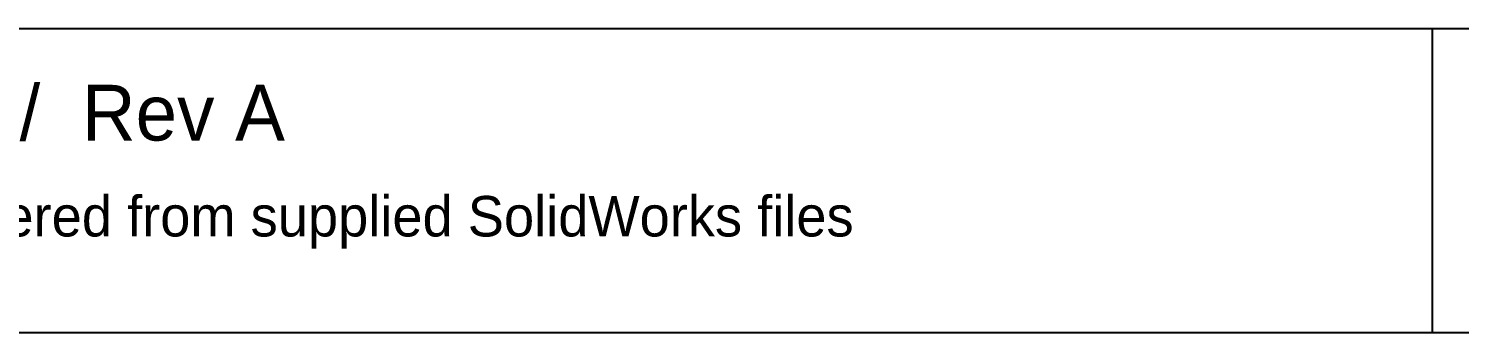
# Model space of a CAD drawing. Header units: millimetres. Extents: x 8 to 862, y 8 to 289.
# Drawn here: x 191.2 to 285.8, y 7.8 to 27.9 of the extents above; entities that cross this region are included whole.
import ezdxf

# ---------------------------------------------------------------- set-up
doc = ezdxf.new("R2010")
doc.units = ezdxf.units.MM
doc.layers.add('BORDER', color=7, linetype='Continuous')
doc.layers.add('NOTES', color=7, linetype='Continuous')

msp = doc.modelspace()

# ---------------------------------------------------------------- linework, layer by layer
at = {"layer": 'BORDER'}
for p, q in [((7.761, 27.869), (412.239, 27.869)), ((283.986, 7.761), (283.986, 27.869)), ((7.761, 7.761), (412.239, 7.761))]:
    msp.add_line(p, q, dxfattribs=at)

# ---------------------------------------------------------------- texts
at = {"layer": 'NOTES'}
for s, height, p in [('VJ-MJ-001  /  Rev A', 3.68653, (164.042, 20.461)), ('Geometry recovered from supplied SolidWorks files', 2.68111, (164.042, 14.111))]:
    msp.add_text(s, height=height, dxfattribs=at).set_placement(p)

doc.saveas('drawing.dxf')
